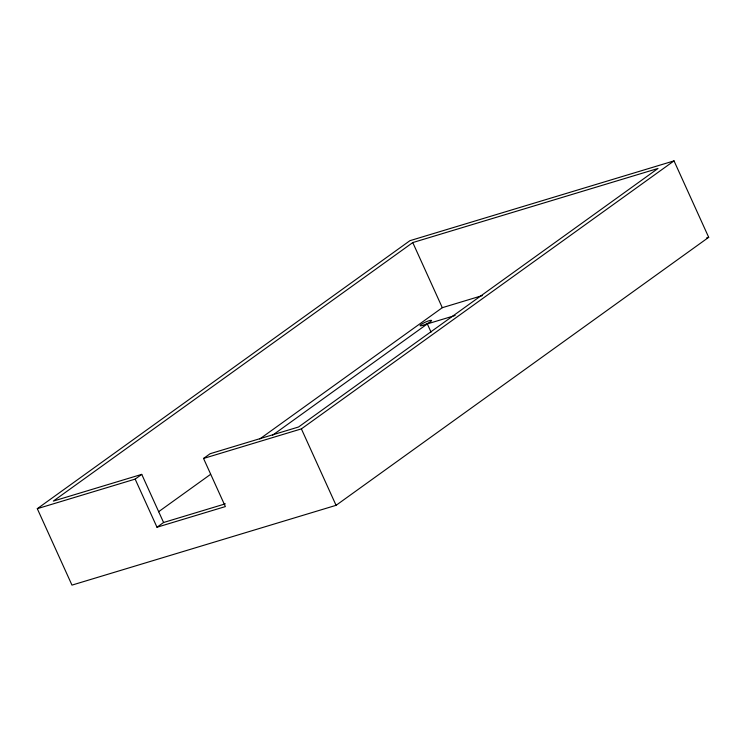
<?xml version="1.0" encoding="UTF-8"?>
<svg xmlns="http://www.w3.org/2000/svg" width="746" height="746" viewBox="0 0 746 746"><rect width="100%" height="100%" fill="white"/><g stroke="black" fill="none" stroke-linecap="round" stroke-linejoin="round"><path stroke-width="1.12" d="M37.3 508.679L409.927 240.678L674.03 160.884L708.7 237.321L336.073 505.322L71.97 585.116L37.3 508.679L135.157 479.118L141.749 474.372L163.579 522.498L156.986 527.236L135.157 479.118M156.986 527.236L225.367 506.581L203.537 458.454L210.139 453.708L298.559 426.992L658 168.475L412.771 242.571L53.33 501.088L141.749 474.372M158.534 511.775L210.559 474.363M259.748 438.984L442.303 307.688L482.429 295.556M272.616 435.17L427.318 323.904L455.153 315.493M203.537 458.454L301.393 428.885L674.03 160.884M706.471 237.993L708.7 237.321M163.579 522.498L225.348 503.83M412.771 242.571L442.303 307.688M427.318 323.904L431.057 332.138M301.393 428.885L336.073 505.322M423.01 325.293A6.304 1.026 -24.4 0 0 431.598 320.528A6.304 1.026 -24.4 0 0 422.926 323.372A6.304 1.026 -24.4 0 0 423.01 325.293"/></g></svg>
